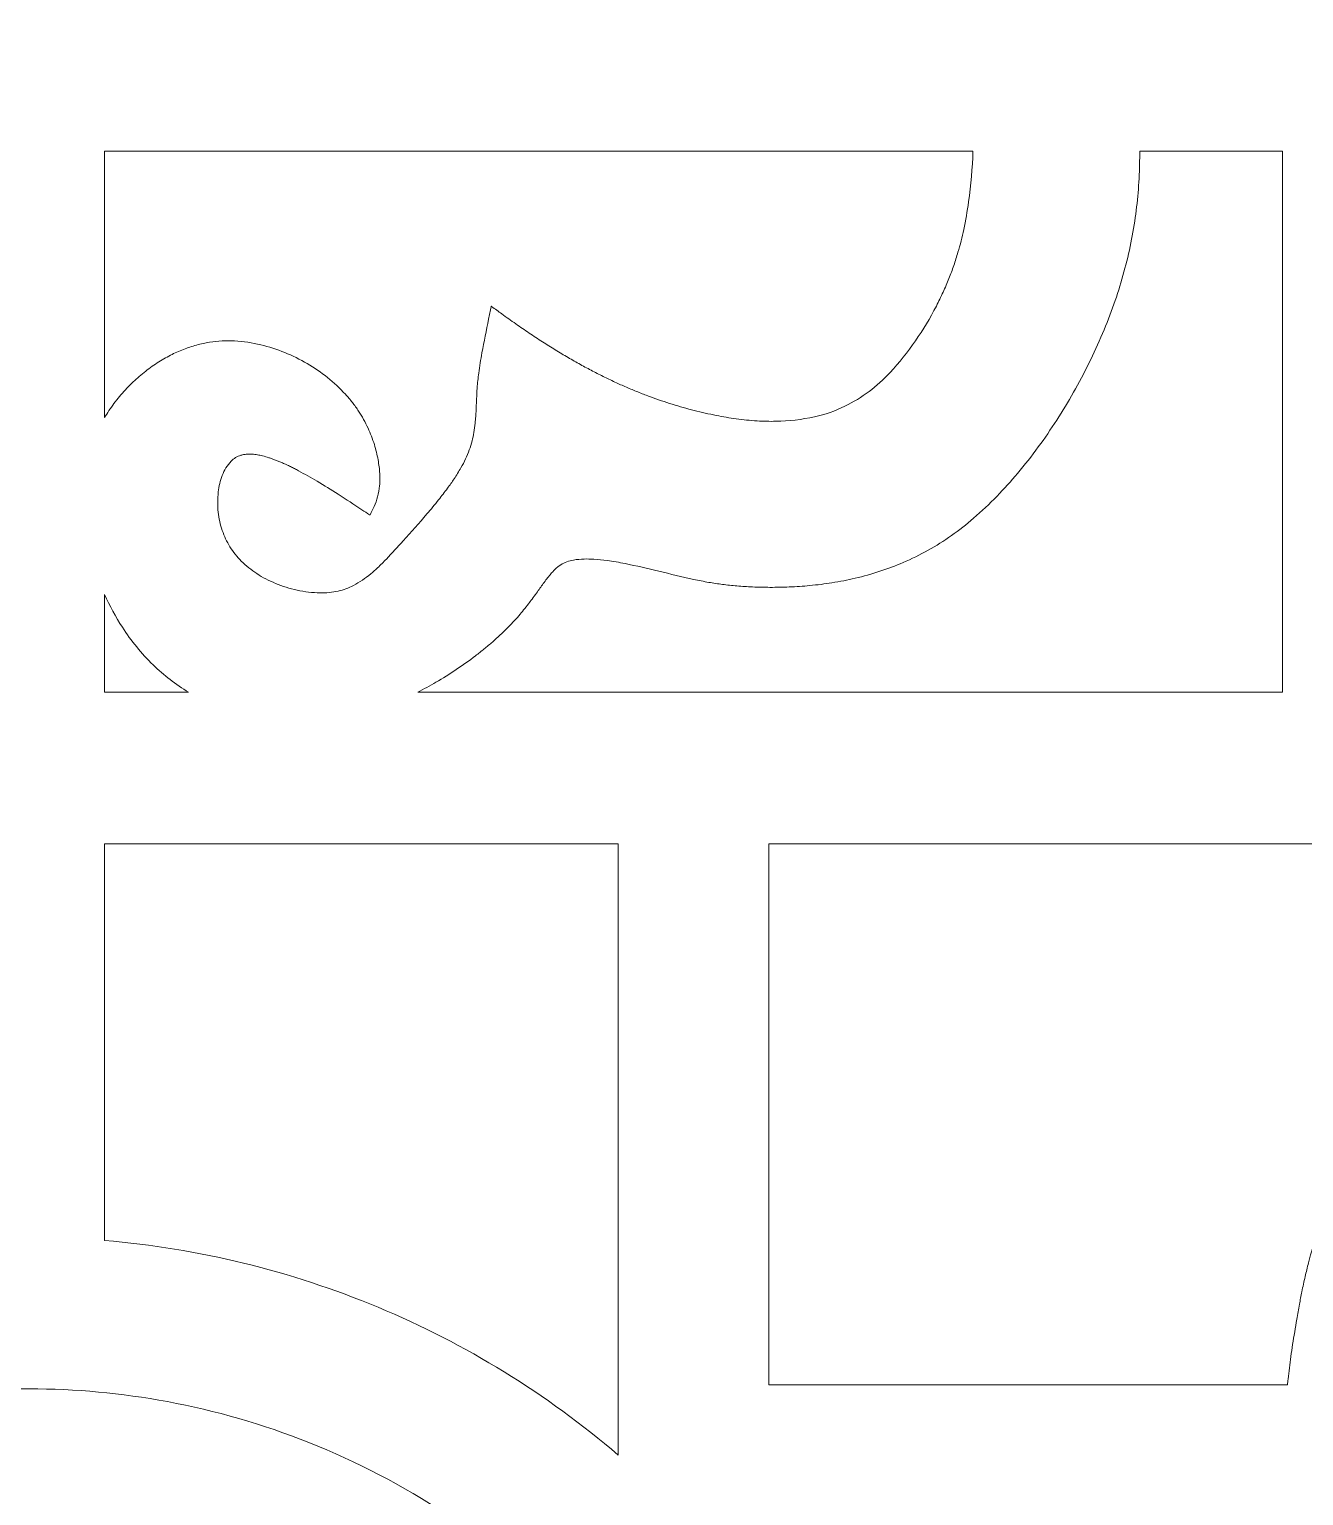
# Model space of a CAD drawing. Header units: centimetres. Extents: x -10 to 9.2, y -12 to 12.7.
# Drawn here: x 4.6 to 7.35, y 6.252 to 9.417 of the extents above; entities that cross this region are included whole.
import ezdxf

# ---------------------------------------------------------------- set-up
doc = ezdxf.new("R2010")
doc.units = ezdxf.units.CM
doc.header["$MEASUREMENT"] = 0
doc.layers.add('layer 1', color=7, linetype='Continuous')

msp = doc.modelspace()

# ---------------------------------------------------------------- linework, layer by layer
at = {"layer": 'layer 1', "color": 242, "lineweight": 9}
for points, knots in [([(9.19904, 12.67695), (9.19904, 4.45748), (9.19904, -3.76202), (9.19904, -11.9815), (9.19904, -11.9815), (6.13291, -11.9815), (3.06675, -11.9815), (0.00061, -11.9815), (0.00061, -11.9815), (0.00061, -3.76202), (0.00061, 4.45748), (0.00061, 12.67695), (0.00061, 12.67695), (3.06675, 12.67695), (6.13291, 12.67695), (9.19904, 12.67695)], [0, 0, 0, 0, 0.2, 0.2, 0.2, 0.2, 0.4, 0.4, 0.4, 0.4, 0.6, 0.6, 0.6, 0.6, 1, 1, 1, 1]), ([(5.26619, 8.41423), (5.25109, 8.42354), (5.23602, 8.43288), (5.22091, 8.44221), (5.22091, 8.44221), (5.20755, 8.44971), (5.19417, 8.45722), (5.18082, 8.46472), (5.18082, 8.46472), (5.17777, 8.4663), (5.17472, 8.46787), (5.17166, 8.46942), (5.17166, 8.46942), (5.1688, 8.47088), (5.16595, 8.47231), (5.16306, 8.47369), (5.16306, 8.47369), (5.16019, 8.4751), (5.15726, 8.47648), (5.15435, 8.47783), (5.15435, 8.47783), (5.15169, 8.47906), (5.14904, 8.48026), (5.14635, 8.48144), (5.14635, 8.48144), (5.14369, 8.48262), (5.14099, 8.48377), (5.13829, 8.48488), (5.13829, 8.48488), (5.13581, 8.48589), (5.13337, 8.48688), (5.13089, 8.48782), (5.13089, 8.48782), (5.12843, 8.48878), (5.12596, 8.48969), (5.12348, 8.49058), (5.12348, 8.49058), (5.12122, 8.49138), (5.11898, 8.49215), (5.11669, 8.49288), (5.11669, 8.49288), (5.11218, 8.49432), (5.10764, 8.49564), (5.10306, 8.49678), (5.10306, 8.49678), (5.09938, 8.49771), (5.09565, 8.49849), (5.0919, 8.49914), (5.0919, 8.49914), (5.08824, 8.49975), (5.08457, 8.50019), (5.08089, 8.50047), (5.08089, 8.50047), (5.0779, 8.50069), (5.07493, 8.50075), (5.07194, 8.50065), (5.07194, 8.50065), (5.06908, 8.50055), (5.06624, 8.50027), (5.06342, 8.4998), (5.06342, 8.4998), (5.06103, 8.49942), (5.05865, 8.49887), (5.05634, 8.49818), (5.05634, 8.49818), (5.04829, 8.49572), (5.04114, 8.49128), (5.03536, 8.48521), (5.03536, 8.48521), (5.02692, 8.47632), (5.02036, 8.46595), (5.01606, 8.45447), (5.01606, 8.45447), (5.01168, 8.44304), (5.0088, 8.43112), (5.00746, 8.41892), (5.00746, 8.41892), (5.00584, 8.40435), (5.00583, 8.3897), (5.00741, 8.37513), (5.00741, 8.37513), (5.00888, 8.36168), (5.0118, 8.34846), (5.01615, 8.33565), (5.01615, 8.33565), (5.02034, 8.32337), (5.02588, 8.31166), (5.03276, 8.30064), (5.03276, 8.30064), (5.03973, 8.28943), (5.04791, 8.27909), (5.05723, 8.26975), (5.05723, 8.26975), (5.06746, 8.25952), (5.07866, 8.25046), (5.09073, 8.24262), (5.09073, 8.24262), (5.10344, 8.23438), (5.11689, 8.22737), (5.13087, 8.22164), (5.13087, 8.22164), (5.14601, 8.21541), (5.16168, 8.21053), (5.17765, 8.20701), (5.17765, 8.20701), (5.19402, 8.20339), (5.21067, 8.20143), (5.22742, 8.20109), (5.22742, 8.20109), (5.24051, 8.20081), (5.25349, 8.20211), (5.26625, 8.20499), (5.26625, 8.20499), (5.27763, 8.20755), (5.28863, 8.2116), (5.29901, 8.21704), (5.29901, 8.21704), (5.31238, 8.22407), (5.32496, 8.23247), (5.33656, 8.24215), (5.33656, 8.24215), (5.34159, 8.24636), (5.34648, 8.2507), (5.35124, 8.2552), (5.35124, 8.2552), (5.35774, 8.26134), (5.3641, 8.26764), (5.37029, 8.27409), (5.37029, 8.27409), (5.38234, 8.28716), (5.39437, 8.30023), (5.40644, 8.31333), (5.40644, 8.31333), (5.42369, 8.33249), (5.44076, 8.35185), (5.45766, 8.37136), (5.45766, 8.37136), (5.46631, 8.38138), (5.47477, 8.39157), (5.48299, 8.40194), (5.48299, 8.40194), (5.48952, 8.41011), (5.49586, 8.41839), (5.50207, 8.42678), (5.50207, 8.42678), (5.50701, 8.43348), (5.51177, 8.44027), (5.51638, 8.44718), (5.51638, 8.44718), (5.52159, 8.45498), (5.52653, 8.46294), (5.53117, 8.47106), (5.53117, 8.47106), (5.53478, 8.47727), (5.5381, 8.48363), (5.54116, 8.49011), (5.54116, 8.49011), (5.5441, 8.49646), (5.5468, 8.50293), (5.54918, 8.50951), (5.54918, 8.50951), (5.55153, 8.5161), (5.55358, 8.52279), (5.5553, 8.52956), (5.5553, 8.52956), (5.55674, 8.5353), (5.558, 8.54111), (5.55901, 8.54696), (5.55901, 8.54696), (5.56016, 8.55373), (5.56111, 8.56052), (5.56183, 8.56735), (5.56183, 8.56735), (5.56233, 8.57207), (5.56274, 8.5768), (5.56303, 8.58153), (5.56303, 8.58153), (5.56354, 8.58931), (5.56394, 8.5971), (5.56427, 8.60488), (5.56427, 8.60488), (5.56465, 8.61451), (5.56506, 8.62409), (5.5655, 8.6337), (5.5655, 8.6337), (5.56565, 8.63687), (5.56586, 8.64), (5.56609, 8.64316), (5.56609, 8.64316), (5.5669, 8.65396), (5.56798, 8.66476), (5.56948, 8.6755), (5.56948, 8.6755), (5.57149, 8.69011), (5.57386, 8.70468), (5.57652, 8.71916), (5.57652, 8.71916), (5.58129, 8.74341), (5.58606, 8.76767), (5.59085, 8.79193), (5.59085, 8.79193), (5.59259, 8.80086), (5.59436, 8.80982), (5.5961, 8.81875), (5.5961, 8.81875), (5.59616, 8.81918), (5.59625, 8.8196), (5.59636, 8.82002), (5.59636, 8.82002), (5.59667, 8.81975), (5.59702, 8.81951), (5.59736, 8.81926), (5.59736, 8.81926), (5.60469, 8.81392), (5.61204, 8.80858), (5.61936, 8.80322), (5.61936, 8.80322), (5.62936, 8.79595), (5.63939, 8.78875), (5.64947, 8.78169), (5.64947, 8.78169), (5.65906, 8.77498), (5.66869, 8.76836), (5.67836, 8.76186), (5.67836, 8.76186), (5.68786, 8.75546), (5.69745, 8.74915), (5.70713, 8.74294), (5.70713, 8.74294), (5.71629, 8.73705), (5.72549, 8.73126), (5.73481, 8.72556), (5.73481, 8.72556), (5.74394, 8.71997), (5.7531, 8.71448), (5.76233, 8.7091), (5.76233, 8.7091), (5.77115, 8.70397), (5.78, 8.69893), (5.78895, 8.694), (5.78895, 8.694), (5.79771, 8.68916), (5.80647, 8.68443), (5.81536, 8.67979), (5.81536, 8.67979), (5.82387, 8.67536), (5.83242, 8.67103), (5.84105, 8.6668), (5.84105, 8.6668), (5.84946, 8.66266), (5.85792, 8.65863), (5.86646, 8.6547), (5.86646, 8.6547), (5.87474, 8.65091), (5.88301, 8.6472), (5.89138, 8.64362), (5.89138, 8.64362), (5.8995, 8.64013), (5.90767, 8.63673), (5.91592, 8.63345), (5.91592, 8.63345), (5.92398, 8.63024), (5.93206, 8.62712), (5.94019, 8.62414), (5.94019, 8.62414), (5.95571, 8.6184), (5.97139, 8.61307), (5.98717, 8.60815), (5.98717, 8.60815), (6.00282, 8.60328), (6.01859, 8.59883), (6.03444, 8.59479), (6.03444, 8.59479), (6.05023, 8.59077), (6.06607, 8.58717), (6.08206, 8.58403), (6.08206, 8.58403), (6.09631, 8.58121), (6.11067, 8.57881), (6.12506, 8.57688), (6.12506, 8.57688), (6.1401, 8.57485), (6.15517, 8.57334), (6.17031, 8.57236), (6.17031, 8.57236), (6.18372, 8.57152), (6.19717, 8.57119), (6.21059, 8.57142), (6.21059, 8.57142), (6.23878, 8.57187), (6.26674, 8.5751), (6.29423, 8.58115), (6.29423, 8.58115), (6.31693, 8.58613), (6.33883, 8.59376), (6.3597, 8.60397), (6.3597, 8.60397), (6.39649, 8.62195), (6.42928, 8.64648), (6.45701, 8.67676), (6.45701, 8.67676), (6.49658, 8.71994), (6.53009, 8.76805), (6.55695, 8.82021), (6.55695, 8.82021), (6.56208, 8.83013), (6.56695, 8.84016), (6.57159, 8.85029), (6.57159, 8.85029), (6.57601, 8.86001), (6.58019, 8.86979), (6.58415, 8.87971), (6.58415, 8.87971), (6.58782, 8.88898), (6.59129, 8.89832), (6.59457, 8.90774), (6.59457, 8.90774), (6.59782, 8.91715), (6.60084, 8.92662), (6.60366, 8.93617), (6.60366, 8.93617), (6.60838, 8.9524), (6.61252, 8.96877), (6.616, 8.98529), (6.616, 8.98529), (6.62013, 9.005), (6.6236, 9.02487), (6.62648, 9.04485), (6.62648, 9.04485), (6.63163, 9.08129), (6.63485, 9.11797), (6.63601, 9.15478), (6.63601, 9.15478), (6.0114, 9.15478), (5.38682, 9.15478), (4.76222, 9.15478), (4.76222, 9.15478), (4.76222, 8.96302), (4.76222, 8.77129), (4.76222, 8.57954), (4.76222, 8.57954), (4.7652, 8.58457), (4.7683, 8.5895), (4.77152, 8.59438), (4.77152, 8.59438), (4.77855, 8.60498), (4.78617, 8.61519), (4.79433, 8.62496), (4.79433, 8.62496), (4.80262, 8.63492), (4.81143, 8.64443), (4.82072, 8.65344), (4.82072, 8.65344), (4.82925, 8.66171), (4.83815, 8.66954), (4.84743, 8.67694), (4.84743, 8.67694), (4.85661, 8.68425), (4.8661, 8.6911), (4.87592, 8.69749), (4.87592, 8.69749), (4.88512, 8.70345), (4.8946, 8.70895), (4.90432, 8.71398), (4.90432, 8.71398), (4.91345, 8.71871), (4.92281, 8.72295), (4.93238, 8.72666), (4.93238, 8.72666), (4.94161, 8.73028), (4.95101, 8.73341), (4.96059, 8.73599), (4.96059, 8.73599), (4.96988, 8.73853), (4.97934, 8.74055), (4.98887, 8.74204), (4.98887, 8.74204), (5.00665, 8.74482), (5.02461, 8.74578), (5.0426, 8.74491), (5.0426, 8.74491), (5.06172, 8.74393), (5.0807, 8.74118), (5.09932, 8.7366), (5.09932, 8.7366), (5.13452, 8.72798), (5.16814, 8.71436), (5.19946, 8.69603), (5.19946, 8.69603), (5.23003, 8.67814), (5.25767, 8.6559), (5.28174, 8.6298), (5.28174, 8.6298), (5.28699, 8.62409), (5.29206, 8.61817), (5.29684, 8.61207), (5.29684, 8.61207), (5.30157, 8.60602), (5.30605, 8.5998), (5.31028, 8.5934), (5.31028, 8.5934), (5.31798, 8.58169), (5.32481, 8.56942), (5.33066, 8.55668), (5.33066, 8.55668), (5.33335, 8.55093), (5.3358, 8.54509), (5.33805, 8.53917), (5.33805, 8.53917), (5.34032, 8.53325), (5.34238, 8.52722), (5.34426, 8.52111), (5.34426, 8.52111), (5.34592, 8.51574), (5.34741, 8.5103), (5.34875, 8.50482), (5.34875, 8.50482), (5.3501, 8.49934), (5.35128, 8.49383), (5.35228, 8.48826), (5.35228, 8.48826), (5.35323, 8.48314), (5.354, 8.47802), (5.35465, 8.47283), (5.35465, 8.47283), (5.35524, 8.46818), (5.35563, 8.46349), (5.35591, 8.45881), (5.35591, 8.45881), (5.35622, 8.45422), (5.35631, 8.4496), (5.35623, 8.44501), (5.35623, 8.44501), (5.35617, 8.44078), (5.356, 8.43656), (5.35561, 8.43235), (5.35561, 8.43235), (5.35488, 8.42431), (5.35347, 8.41635), (5.35139, 8.40855), (5.35139, 8.40855), (5.3495, 8.40137), (5.34691, 8.39441), (5.34369, 8.38774), (5.34369, 8.38774), (5.3408, 8.38176), (5.33793, 8.3758), (5.33504, 8.36983), (5.33504, 8.36983), (5.33492, 8.36955), (5.33476, 8.36927), (5.33462, 8.36899), (5.33462, 8.36899), (5.33437, 8.36917), (5.33411, 8.36933), (5.33386, 8.36951), (5.33386, 8.36951), (5.32834, 8.37314), (5.32281, 8.37679), (5.31731, 8.38043), (5.31731, 8.38043), (5.30027, 8.39169), (5.28323, 8.40296), (5.26619, 8.41423)], [0, 0, 0, 0, 0.008547, 0.008547, 0.008547, 0.008547, 0.017094, 0.017094, 0.017094, 0.017094, 0.025641, 0.025641, 0.025641, 0.025641, 0.034188, 0.034188, 0.034188, 0.034188, 0.042735, 0.042735, 0.042735, 0.042735, 0.0512821, 0.0512821, 0.0512821, 0.0512821, 0.0598291, 0.0598291, 0.0598291, 0.0598291, 0.0683761, 0.0683761, 0.0683761, 0.0683761, 0.0769231, 0.0769231, 0.0769231, 0.0769231, 0.0854701, 0.0854701, 0.0854701, 0.0854701, 0.0940171, 0.0940171, 0.0940171, 0.0940171, 0.1025641, 0.1025641, 0.1025641, 0.1025641, 0.1111111, 0.1111111, 0.1111111, 0.1111111, 0.1196581, 0.1196581, 0.1196581, 0.1196581, 0.1282051, 0.1282051, 0.1282051, 0.1282051, 0.1367521, 0.1367521, 0.1367521, 0.1367521, 0.1452991, 0.1452991, 0.1452991, 0.1452991, 0.1538462, 0.1538462, 0.1538462, 0.1538462, 0.1623932, 0.1623932, 0.1623932, 0.1623932, 0.1709402, 0.1709402, 0.1709402, 0.1709402, 0.1794872, 0.1794872, 0.1794872, 0.1794872, 0.1880342, 0.1880342, 0.1880342, 0.1880342, 0.1965812, 0.1965812, 0.1965812, 0.1965812, 0.2051282, 0.2051282, 0.2051282, 0.2051282, 0.2136752, 0.2136752, 0.2136752, 0.2136752, 0.2222222, 0.2222222, 0.2222222, 0.2222222, 0.2307692, 0.2307692, 0.2307692, 0.2307692, 0.2393162, 0.2393162, 0.2393162, 0.2393162, 0.2478632, 0.2478632, 0.2478632, 0.2478632, 0.2564103, 0.2564103, 0.2564103, 0.2564103, 0.2649573, 0.2649573, 0.2649573, 0.2649573, 0.2735043, 0.2735043, 0.2735043, 0.2735043, 0.2820513, 0.2820513, 0.2820513, 0.2820513, 0.2905983, 0.2905983, 0.2905983, 0.2905983, 0.2991453, 0.2991453, 0.2991453, 0.2991453, 0.3076923, 0.3076923, 0.3076923, 0.3076923, 0.3162393, 0.3162393, 0.3162393, 0.3162393, 0.3247863, 0.3247863, 0.3247863, 0.3247863, 0.3333333, 0.3333333, 0.3333333, 0.3333333, 0.3418803, 0.3418803, 0.3418803, 0.3418803, 0.3504274, 0.3504274, 0.3504274, 0.3504274, 0.3589744, 0.3589744, 0.3589744, 0.3589744, 0.3675214, 0.3675214, 0.3675214, 0.3675214, 0.3760684, 0.3760684, 0.3760684, 0.3760684, 0.3846154, 0.3846154, 0.3846154, 0.3846154, 0.3931624, 0.3931624, 0.3931624, 0.3931624, 0.4017094, 0.4017094, 0.4017094, 0.4017094, 0.4102564, 0.4102564, 0.4102564, 0.4102564, 0.4188034, 0.4188034, 0.4188034, 0.4188034, 0.4273504, 0.4273504, 0.4273504, 0.4273504, 0.4358974, 0.4358974, 0.4358974, 0.4358974, 0.4444444, 0.4444444, 0.4444444, 0.4444444, 0.4529915, 0.4529915, 0.4529915, 0.4529915, 0.4615385, 0.4615385, 0.4615385, 0.4615385, 0.4700855, 0.4700855, 0.4700855, 0.4700855, 0.4786325, 0.4786325, 0.4786325, 0.4786325, 0.4871795, 0.4871795, 0.4871795, 0.4871795, 0.4957265, 0.4957265, 0.4957265, 0.4957265, 0.5042735, 0.5042735, 0.5042735, 0.5042735, 0.5128205, 0.5128205, 0.5128205, 0.5128205, 0.5213675, 0.5213675, 0.5213675, 0.5213675, 0.5299145, 0.5299145, 0.5299145, 0.5299145, 0.5384615, 0.5384615, 0.5384615, 0.5384615, 0.5470085, 0.5470085, 0.5470085, 0.5470085, 0.5555556, 0.5555556, 0.5555556, 0.5555556, 0.5641026, 0.5641026, 0.5641026, 0.5641026, 0.5726496, 0.5726496, 0.5726496, 0.5726496, 0.5811966, 0.5811966, 0.5811966, 0.5811966, 0.5897436, 0.5897436, 0.5897436, 0.5897436, 0.5982906, 0.5982906, 0.5982906, 0.5982906, 0.6068376, 0.6068376, 0.6068376, 0.6068376, 0.6153846, 0.6153846, 0.6153846, 0.6153846, 0.6239316, 0.6239316, 0.6239316, 0.6239316, 0.6324786, 0.6324786, 0.6324786, 0.6324786, 0.6410256, 0.6410256, 0.6410256, 0.6410256, 0.6495726, 0.6495726, 0.6495726, 0.6495726, 0.6581197, 0.6581197, 0.6581197, 0.6581197, 0.6666667, 0.6666667, 0.6666667, 0.6666667, 0.6752137, 0.6752137, 0.6752137, 0.6752137, 0.6837607, 0.6837607, 0.6837607, 0.6837607, 0.6923077, 0.6923077, 0.6923077, 0.6923077, 0.7008547, 0.7008547, 0.7008547, 0.7008547, 0.7094017, 0.7094017, 0.7094017, 0.7094017, 0.7179487, 0.7179487, 0.7179487, 0.7179487, 0.7264957, 0.7264957, 0.7264957, 0.7264957, 0.7350427, 0.7350427, 0.7350427, 0.7350427, 0.7435897, 0.7435897, 0.7435897, 0.7435897, 0.7521368, 0.7521368, 0.7521368, 0.7521368, 0.7606838, 0.7606838, 0.7606838, 0.7606838, 0.7692308, 0.7692308, 0.7692308, 0.7692308, 0.7777778, 0.7777778, 0.7777778, 0.7777778, 0.7863248, 0.7863248, 0.7863248, 0.7863248, 0.7948718, 0.7948718, 0.7948718, 0.7948718, 0.8034188, 0.8034188, 0.8034188, 0.8034188, 0.8119658, 0.8119658, 0.8119658, 0.8119658, 0.8205128, 0.8205128, 0.8205128, 0.8205128, 0.8290598, 0.8290598, 0.8290598, 0.8290598, 0.8376068, 0.8376068, 0.8376068, 0.8376068, 0.8461538, 0.8461538, 0.8461538, 0.8461538, 0.8547009, 0.8547009, 0.8547009, 0.8547009, 0.8632479, 0.8632479, 0.8632479, 0.8632479, 0.8717949, 0.8717949, 0.8717949, 0.8717949, 0.8803419, 0.8803419, 0.8803419, 0.8803419, 0.8888889, 0.8888889, 0.8888889, 0.8888889, 0.8974359, 0.8974359, 0.8974359, 0.8974359, 0.9059829, 0.9059829, 0.9059829, 0.9059829, 0.9145299, 0.9145299, 0.9145299, 0.9145299, 0.9230769, 0.9230769, 0.9230769, 0.9230769, 0.9316239, 0.9316239, 0.9316239, 0.9316239, 0.9401709, 0.9401709, 0.9401709, 0.9401709, 0.9487179, 0.9487179, 0.9487179, 0.9487179, 0.957265, 0.957265, 0.957265, 0.957265, 0.965812, 0.965812, 0.965812, 0.965812, 0.974359, 0.974359, 0.974359, 0.974359, 0.982906, 0.982906, 0.982906, 0.982906, 1, 1, 1, 1]), ([(5.43776, 7.98667), (6.05972, 7.98667), (6.68163, 7.98667), (7.30355, 7.98667), (7.30355, 7.98667), (7.30355, 8.37604), (7.30355, 8.76541), (7.30355, 9.15478), (7.30355, 9.15478), (7.20096, 9.15478), (7.09834, 9.15478), (6.99572, 9.15478), (6.99572, 9.15478), (6.99573, 9.14793), (6.99573, 9.14106), (6.99563, 9.13421), (6.99563, 9.13421), (6.99515, 9.09302), (6.992, 9.05194), (6.98616, 9.01115), (6.98616, 9.01115), (6.98318, 8.99019), (6.97949, 8.96935), (6.97509, 8.94866), (6.97509, 8.94866), (6.97065, 8.92762), (6.9655, 8.90678), (6.95967, 8.8861), (6.95967, 8.8861), (6.95379, 8.86532), (6.94733, 8.84475), (6.94011, 8.82442), (6.94011, 8.82442), (6.93258, 8.80302), (6.92438, 8.78187), (6.91556, 8.76097), (6.91556, 8.76097), (6.89717, 8.71748), (6.87631, 8.67515), (6.8531, 8.63407), (6.8531, 8.63407), (6.82998, 8.59328), (6.80457, 8.55389), (6.77689, 8.51608), (6.77689, 8.51608), (6.76266, 8.49657), (6.74774, 8.47752), (6.73222, 8.45901), (6.73222, 8.45901), (6.71802, 8.4421), (6.70321, 8.42569), (6.68784, 8.40987), (6.68784, 8.40987), (6.67167, 8.39322), (6.65481, 8.37728), (6.63728, 8.36212), (6.63728, 8.36212), (6.62194, 8.34882), (6.60598, 8.33633), (6.58939, 8.32465), (6.58939, 8.32465), (6.57322, 8.31327), (6.55647, 8.30273), (6.53921, 8.29312), (6.53921, 8.29312), (6.52171, 8.28333), (6.50369, 8.27448), (6.48528, 8.2666), (6.48528, 8.2666), (6.4689, 8.25956), (6.45222, 8.25326), (6.43526, 8.24772), (6.43526, 8.24772), (6.41759, 8.24194), (6.3997, 8.23693), (6.38162, 8.23267), (6.38162, 8.23267), (6.37346, 8.23075), (6.36529, 8.22898), (6.35709, 8.22739), (6.35709, 8.22739), (6.34866, 8.22572), (6.34018, 8.22424), (6.33172, 8.22288), (6.33172, 8.22288), (6.32389, 8.22164), (6.31609, 8.22052), (6.30827, 8.21952), (6.30827, 8.21952), (6.30017, 8.21851), (6.29209, 8.21761), (6.284, 8.21683), (6.284, 8.21683), (6.27669, 8.21613), (6.26934, 8.21555), (6.262, 8.21504), (6.262, 8.21504), (6.25441, 8.21452), (6.2468, 8.21412), (6.23919, 8.21382), (6.23919, 8.21382), (6.23247, 8.21354), (6.22576, 8.21333), (6.21901, 8.21322), (6.21901, 8.21322), (6.21199, 8.21307), (6.20496, 8.21302), (6.19793, 8.21303), (6.19793, 8.21303), (6.19152, 8.21305), (6.18512, 8.21313), (6.1787, 8.21327), (6.1787, 8.21327), (6.17266, 8.2134), (6.16661, 8.2136), (6.16055, 8.21385), (6.16055, 8.21385), (6.15478, 8.21412), (6.14901, 8.21442), (6.14321, 8.2148), (6.14321, 8.2148), (6.13764, 8.21515), (6.13211, 8.21558), (6.12657, 8.21606), (6.12657, 8.21606), (6.12127, 8.21649), (6.11603, 8.21702), (6.11078, 8.21757), (6.11078, 8.21757), (6.10558, 8.21813), (6.10041, 8.21875), (6.09526, 8.21942), (6.09526, 8.21942), (6.09045, 8.22004), (6.08562, 8.22073), (6.08079, 8.22145), (6.08079, 8.22145), (6.07589, 8.22217), (6.07099, 8.22298), (6.06607, 8.22381), (6.06607, 8.22381), (6.0551, 8.22568), (6.04417, 8.22784), (6.03332, 8.23027), (6.03332, 8.23027), (6.00821, 8.23588), (5.98319, 8.24173), (5.95822, 8.24788), (5.95822, 8.24788), (5.934, 8.25383), (5.90971, 8.25931), (5.8853, 8.26434), (5.8853, 8.26434), (5.8725, 8.26698), (5.85959, 8.26916), (5.84658, 8.27088), (5.84658, 8.27088), (5.83711, 8.27215), (5.82756, 8.2731), (5.81798, 8.27371), (5.81798, 8.27371), (5.81096, 8.27417), (5.80393, 8.27431), (5.7969, 8.27413), (5.7969, 8.27413), (5.78922, 8.27393), (5.78158, 8.2732), (5.77401, 8.27195), (5.77401, 8.27195), (5.76899, 8.27112), (5.76406, 8.26982), (5.75931, 8.26807), (5.75931, 8.26807), (5.75493, 8.26647), (5.75076, 8.26438), (5.74684, 8.26187), (5.74684, 8.26187), (5.74217, 8.25886), (5.73786, 8.25541), (5.73385, 8.25159), (5.73385, 8.25159), (5.73199, 8.2498), (5.73021, 8.24792), (5.72849, 8.24601), (5.72849, 8.24601), (5.72617, 8.24347), (5.72396, 8.24087), (5.72179, 8.23821), (5.72179, 8.23821), (5.72001, 8.23604), (5.71829, 8.23386), (5.71663, 8.23164), (5.71663, 8.23164), (5.71401, 8.22818), (5.71142, 8.22472), (5.70887, 8.22121), (5.70887, 8.22121), (5.70401, 8.2144), (5.69914, 8.20761), (5.69428, 8.20081), (5.69428, 8.20081), (5.69108, 8.19639), (5.68786, 8.19202), (5.68464, 8.18765), (5.68464, 8.18765), (5.68211, 8.18425), (5.67953, 8.18086), (5.67694, 8.17749), (5.67694, 8.17749), (5.67347, 8.17299), (5.6699, 8.16854), (5.66632, 8.16413), (5.66632, 8.16413), (5.66292, 8.15994), (5.6595, 8.15585), (5.65594, 8.15179), (5.65594, 8.15179), (5.6518, 8.14702), (5.64762, 8.14232), (5.6433, 8.13772), (5.6433, 8.13772), (5.63902, 8.1331), (5.6346, 8.12855), (5.63017, 8.12407), (5.63017, 8.12407), (5.62533, 8.11924), (5.62042, 8.11446), (5.61539, 8.10981), (5.61539, 8.10981), (5.60999, 8.10475), (5.60446, 8.09981), (5.59893, 8.09495), (5.59893, 8.09495), (5.59314, 8.08992), (5.58733, 8.08497), (5.58136, 8.08014), (5.58136, 8.08014), (5.57518, 8.07508), (5.56895, 8.07013), (5.56259, 8.06529), (5.56259, 8.06529), (5.54902, 8.05486), (5.53512, 8.04488), (5.52091, 8.03536), (5.52091, 8.03536), (5.50662, 8.02579), (5.49206, 8.01671), (5.47722, 8.00806), (5.47722, 8.00806), (5.46429, 8.00053), (5.45114, 7.99339), (5.43776, 7.98667)], [0, 0, 0, 0, 0.015625, 0.015625, 0.015625, 0.015625, 0.03125, 0.03125, 0.03125, 0.03125, 0.046875, 0.046875, 0.046875, 0.046875, 0.0625, 0.0625, 0.0625, 0.0625, 0.078125, 0.078125, 0.078125, 0.078125, 0.09375, 0.09375, 0.09375, 0.09375, 0.109375, 0.109375, 0.109375, 0.109375, 0.125, 0.125, 0.125, 0.125, 0.140625, 0.140625, 0.140625, 0.140625, 0.15625, 0.15625, 0.15625, 0.15625, 0.171875, 0.171875, 0.171875, 0.171875, 0.1875, 0.1875, 0.1875, 0.1875, 0.203125, 0.203125, 0.203125, 0.203125, 0.21875, 0.21875, 0.21875, 0.21875, 0.234375, 0.234375, 0.234375, 0.234375, 0.25, 0.25, 0.25, 0.25, 0.265625, 0.265625, 0.265625, 0.265625, 0.28125, 0.28125, 0.28125, 0.28125, 0.296875, 0.296875, 0.296875, 0.296875, 0.3125, 0.3125, 0.3125, 0.3125, 0.328125, 0.328125, 0.328125, 0.328125, 0.34375, 0.34375, 0.34375, 0.34375, 0.359375, 0.359375, 0.359375, 0.359375, 0.375, 0.375, 0.375, 0.375, 0.390625, 0.390625, 0.390625, 0.390625, 0.40625, 0.40625, 0.40625, 0.40625, 0.421875, 0.421875, 0.421875, 0.421875, 0.4375, 0.4375, 0.4375, 0.4375, 0.453125, 0.453125, 0.453125, 0.453125, 0.46875, 0.46875, 0.46875, 0.46875, 0.484375, 0.484375, 0.484375, 0.484375, 0.5, 0.5, 0.5, 0.5, 0.515625, 0.515625, 0.515625, 0.515625, 0.53125, 0.53125, 0.53125, 0.53125, 0.546875, 0.546875, 0.546875, 0.546875, 0.5625, 0.5625, 0.5625, 0.5625, 0.578125, 0.578125, 0.578125, 0.578125, 0.59375, 0.59375, 0.59375, 0.59375, 0.609375, 0.609375, 0.609375, 0.609375, 0.625, 0.625, 0.625, 0.625, 0.640625, 0.640625, 0.640625, 0.640625, 0.65625, 0.65625, 0.65625, 0.65625, 0.671875, 0.671875, 0.671875, 0.671875, 0.6875, 0.6875, 0.6875, 0.6875, 0.703125, 0.703125, 0.703125, 0.703125, 0.71875, 0.71875, 0.71875, 0.71875, 0.734375, 0.734375, 0.734375, 0.734375, 0.75, 0.75, 0.75, 0.75, 0.765625, 0.765625, 0.765625, 0.765625, 0.78125, 0.78125, 0.78125, 0.78125, 0.796875, 0.796875, 0.796875, 0.796875, 0.8125, 0.8125, 0.8125, 0.8125, 0.828125, 0.828125, 0.828125, 0.828125, 0.84375, 0.84375, 0.84375, 0.84375, 0.859375, 0.859375, 0.859375, 0.859375, 0.875, 0.875, 0.875, 0.875, 0.890625, 0.890625, 0.890625, 0.890625, 0.90625, 0.90625, 0.90625, 0.90625, 0.921875, 0.921875, 0.921875, 0.921875, 0.9375, 0.9375, 0.9375, 0.9375, 0.953125, 0.953125, 0.953125, 0.953125, 0.96875, 0.96875, 0.96875, 0.96875, 1, 1, 1, 1]), ([(6.19529, 6.49158), (6.56837, 6.49158), (6.94149, 6.49158), (7.31455, 6.49158), (7.31455, 6.49158), (7.31501, 6.49574), (7.31546, 6.49991), (7.3159, 6.50408), (7.3159, 6.50408), (7.31682, 6.51211), (7.31779, 6.52011), (7.31876, 6.52812), (7.31876, 6.52812), (7.31982, 6.53636), (7.32086, 6.54459), (7.32202, 6.55282), (7.32202, 6.55282), (7.32319, 6.56148), (7.32445, 6.57013), (7.32573, 6.57875), (7.32573, 6.57875), (7.3287, 6.59692), (7.33163, 6.61507), (7.33455, 6.63323), (7.33455, 6.63323), (7.33643, 6.64401), (7.33837, 6.65475), (7.34037, 6.66548), (7.34037, 6.66548), (7.34207, 6.67451), (7.34382, 6.68354), (7.34567, 6.69254), (7.34567, 6.69254), (7.34794, 6.7035), (7.35029, 6.71445), (7.3528, 6.72537), (7.3528, 6.72537), (7.35503, 6.73522), (7.35742, 6.74502), (7.3599, 6.75481), (7.3599, 6.75481), (7.36586, 6.77819), (7.37261, 6.80138), (7.38023, 6.8243), (7.38023, 6.8243), (7.38666, 6.84374), (7.3939, 6.86292), (7.40192, 6.88173), (7.40192, 6.88173), (7.42092, 6.92631), (7.44478, 6.96843), (7.47327, 7.00756), (7.47327, 7.00756), (7.49838, 7.0421), (7.52774, 7.07308), (7.56084, 7.09998), (7.56084, 7.09998), (7.59303, 7.12615), (7.62801, 7.14836), (7.66535, 7.16629), (7.66535, 7.16629), (7.70991, 7.1877), (7.75635, 7.20469), (7.80418, 7.21705), (7.80418, 7.21705), (7.82749, 7.2231), (7.85112, 7.22769), (7.87497, 7.23081), (7.87497, 7.23081), (7.89345, 7.23323), (7.91203, 7.23413), (7.93064, 7.23354), (7.93064, 7.23354), (7.94177, 7.23317), (7.95288, 7.23223), (7.96393, 7.23071), (7.96393, 7.23071), (7.97496, 7.22922), (7.98584, 7.22715), (7.99666, 7.22451), (7.99666, 7.22451), (8.00369, 7.2228), (8.01065, 7.22086), (8.01752, 7.21869), (8.01752, 7.21869), (8.0154, 7.22564), (8.01347, 7.23265), (8.01177, 7.23971), (8.01177, 7.23971), (8.00915, 7.25059), (8.00708, 7.26159), (8.00558, 7.27267), (8.00558, 7.27267), (8.0041, 7.28379), (8.00318, 7.29498), (8.0028, 7.30617), (8.0028, 7.30617), (8.00218, 7.32491), (8.0031, 7.34364), (8.0055, 7.36221), (8.0055, 7.36221), (8.00861, 7.38624), (8.01318, 7.41004), (8.01915, 7.43351), (8.01915, 7.43351), (8.03146, 7.48165), (8.04833, 7.52837), (8.06958, 7.57324), (8.06958, 7.57324), (8.0874, 7.61083), (8.10947, 7.64609), (8.13542, 7.6785), (8.13542, 7.6785), (8.16219, 7.71182), (8.19296, 7.74137), (8.22728, 7.76667), (8.22728, 7.76667), (8.26611, 7.79531), (8.30796, 7.81935), (8.35222, 7.83847), (8.35222, 7.83847), (8.37094, 7.84655), (8.38998, 7.85384), (8.4093, 7.86033), (8.4093, 7.86033), (8.43206, 7.86796), (8.45507, 7.87478), (8.47831, 7.88079), (8.47831, 7.88079), (8.48803, 7.8833), (8.49776, 7.88569), (8.50754, 7.88794), (8.50754, 7.88794), (8.5184, 7.89045), (8.52928, 7.89284), (8.54016, 7.89509), (8.54016, 7.89509), (8.5491, 7.89697), (8.55805, 7.89873), (8.56703, 7.90043), (8.56703, 7.90043), (8.57763, 7.90246), (8.58825, 7.9044), (8.59887, 7.90625), (8.59887, 7.90625), (8.61691, 7.90922), (8.63493, 7.91217), (8.65298, 7.91514), (8.65298, 7.91514), (8.66164, 7.91645), (8.6703, 7.91771), (8.67897, 7.91893), (8.67897, 7.91893), (8.68711, 7.92007), (8.69531, 7.92116), (8.70351, 7.92219), (8.70351, 7.92219), (8.71142, 7.92319), (8.71937, 7.92417), (8.72736, 7.92504), (8.72736, 7.92504), (8.73044, 7.92541), (8.73352, 7.92575), (8.73661, 7.92609), (8.73661, 7.92609), (8.73661, 8.33565), (8.73661, 8.74522), (8.73661, 9.15478), (8.73661, 9.15478), (8.36719, 9.15478), (7.99778, 9.15478), (7.62833, 9.15478), (7.62833, 9.15478), (7.62833, 8.75929), (7.62833, 8.36382), (7.62833, 7.96834), (7.62833, 7.96834), (7.62833, 7.89035), (7.62833, 7.8124), (7.62833, 7.73443), (7.62833, 7.73443), (7.62833, 7.71561), (7.62833, 7.69681), (7.62833, 7.67802), (7.62833, 7.67802), (7.62833, 7.67217), (7.62833, 7.66635), (7.62833, 7.66051), (7.62833, 7.66051), (7.62833, 7.66023), (7.62833, 7.65996), (7.62833, 7.65969), (7.62833, 7.65969), (7.62806, 7.65969), (7.62779, 7.65969), (7.62751, 7.65969), (7.62751, 7.65969), (7.62173, 7.65969), (7.61593, 7.65969), (7.61014, 7.65969), (7.61014, 7.65969), (7.13851, 7.65969), (6.66688, 7.65969), (6.19529, 7.65969), (6.19529, 7.65969), (6.19529, 7.27032), (6.19529, 6.88095), (6.19529, 6.49158)], [0, 0, 0, 0, 0.0188679, 0.0188679, 0.0188679, 0.0188679, 0.0377358, 0.0377358, 0.0377358, 0.0377358, 0.0566038, 0.0566038, 0.0566038, 0.0566038, 0.0754717, 0.0754717, 0.0754717, 0.0754717, 0.0943396, 0.0943396, 0.0943396, 0.0943396, 0.1132075, 0.1132075, 0.1132075, 0.1132075, 0.1320755, 0.1320755, 0.1320755, 0.1320755, 0.1509434, 0.1509434, 0.1509434, 0.1509434, 0.1698113, 0.1698113, 0.1698113, 0.1698113, 0.1886792, 0.1886792, 0.1886792, 0.1886792, 0.2075472, 0.2075472, 0.2075472, 0.2075472, 0.2264151, 0.2264151, 0.2264151, 0.2264151, 0.245283, 0.245283, 0.245283, 0.245283, 0.2641509, 0.2641509, 0.2641509, 0.2641509, 0.2830189, 0.2830189, 0.2830189, 0.2830189, 0.3018868, 0.3018868, 0.3018868, 0.3018868, 0.3207547, 0.3207547, 0.3207547, 0.3207547, 0.3396226, 0.3396226, 0.3396226, 0.3396226, 0.3584906, 0.3584906, 0.3584906, 0.3584906, 0.3773585, 0.3773585, 0.3773585, 0.3773585, 0.3962264, 0.3962264, 0.3962264, 0.3962264, 0.4150943, 0.4150943, 0.4150943, 0.4150943, 0.4339623, 0.4339623, 0.4339623, 0.4339623, 0.4528302, 0.4528302, 0.4528302, 0.4528302, 0.4716981, 0.4716981, 0.4716981, 0.4716981, 0.490566, 0.490566, 0.490566, 0.490566, 0.509434, 0.509434, 0.509434, 0.509434, 0.5283019, 0.5283019, 0.5283019, 0.5283019, 0.5471698, 0.5471698, 0.5471698, 0.5471698, 0.5660377, 0.5660377, 0.5660377, 0.5660377, 0.5849057, 0.5849057, 0.5849057, 0.5849057, 0.6037736, 0.6037736, 0.6037736, 0.6037736, 0.6226415, 0.6226415, 0.6226415, 0.6226415, 0.6415094, 0.6415094, 0.6415094, 0.6415094, 0.6603774, 0.6603774, 0.6603774, 0.6603774, 0.6792453, 0.6792453, 0.6792453, 0.6792453, 0.6981132, 0.6981132, 0.6981132, 0.6981132, 0.7169811, 0.7169811, 0.7169811, 0.7169811, 0.7358491, 0.7358491, 0.7358491, 0.7358491, 0.754717, 0.754717, 0.754717, 0.754717, 0.7735849, 0.7735849, 0.7735849, 0.7735849, 0.7924528, 0.7924528, 0.7924528, 0.7924528, 0.8113208, 0.8113208, 0.8113208, 0.8113208, 0.8301887, 0.8301887, 0.8301887, 0.8301887, 0.8490566, 0.8490566, 0.8490566, 0.8490566, 0.8679245, 0.8679245, 0.8679245, 0.8679245, 0.8867925, 0.8867925, 0.8867925, 0.8867925, 0.9056604, 0.9056604, 0.9056604, 0.9056604, 0.9245283, 0.9245283, 0.9245283, 0.9245283, 0.9433962, 0.9433962, 0.9433962, 0.9433962, 0.9622642, 0.9622642, 0.9622642, 0.9622642, 1, 1, 1, 1]), ([(4.76222, 8.19766), (4.76222, 8.12733), (4.76222, 8.05699), (4.76222, 7.98667), (4.76222, 7.98667), (4.82257, 7.98667), (4.88289, 7.98667), (4.94324, 7.98667), (4.94324, 7.98667), (4.9157, 8.00345), (4.89018, 8.02321), (4.86695, 8.04567), (4.86695, 8.04567), (4.8418, 8.07006), (4.81959, 8.09722), (4.80067, 8.12677), (4.80067, 8.12677), (4.78614, 8.14946), (4.77331, 8.17313), (4.76222, 8.19766)], [0, 0, 0, 0, 0.1666667, 0.1666667, 0.1666667, 0.1666667, 0.3333333, 0.3333333, 0.3333333, 0.3333333, 0.5, 0.5, 0.5, 0.5, 0.6666667, 0.6666667, 0.6666667, 0.6666667, 1, 1, 1, 1]), ([(4.76222, 7.65969), (4.76222, 7.37416), (4.76222, 7.08865), (4.76222, 6.80313), (4.76222, 6.80313), (4.96471, 6.78621), (5.16311, 6.73802), (5.35234, 6.65898), (5.35234, 6.65898), (5.54161, 6.57993), (5.71558, 6.4726), (5.8705, 6.34019), (5.8705, 6.34019), (5.8705, 6.38455), (5.8705, 6.42888), (5.8705, 6.47325), (5.8705, 6.47325), (5.8705, 6.86874), (5.8705, 7.26422), (5.8705, 7.65969), (5.8705, 7.65969), (5.5011, 7.65969), (5.13164, 7.65969), (4.76222, 7.65969)], [0, 0, 0, 0, 0.1428571, 0.1428571, 0.1428571, 0.1428571, 0.2857143, 0.2857143, 0.2857143, 0.2857143, 0.4285714, 0.4285714, 0.4285714, 0.4285714, 0.5714286, 0.5714286, 0.5714286, 0.5714286, 0.7142857, 0.7142857, 0.7142857, 0.7142857, 1, 1, 1, 1]), ([(4.59983, 3.18307), (4.69882, 3.18307), (4.79851, 3.19207), (4.89805, 3.21061), (4.89805, 3.21061), (5.00151, 3.22989), (5.10358, 3.25926), (5.20311, 3.29893), (5.20311, 3.29893), (5.41051, 3.38159), (5.59869, 3.50524), (5.75867, 3.66634), (5.75867, 3.66634), (5.83866, 3.74687), (5.90983, 3.83514), (5.97153, 3.93015), (5.97153, 3.93015), (6.03236, 4.02382), (6.08311, 4.1227), (6.1236, 4.22568), (6.1236, 4.22568), (6.163, 4.32584), (6.19217, 4.42859), (6.21133, 4.53278), (6.21133, 4.53278), (6.22972, 4.63296), (6.23868, 4.73334), (6.23868, 4.83299), (6.23868, 4.83299), (6.23868, 4.93265), (6.22972, 5.03304), (6.21133, 5.13323), (6.21133, 5.13323), (6.19217, 5.23741), (6.163, 5.34015), (6.1236, 5.44035), (6.1236, 5.44035), (6.08311, 5.5433), (6.03236, 5.64221), (5.97153, 5.73586), (5.97153, 5.73586), (5.90983, 5.83086), (5.83866, 5.91913), (5.75867, 5.99968), (5.75867, 5.99968), (5.59869, 6.16076), (5.41051, 6.28441), (5.20311, 6.36709), (5.20311, 6.36709), (5.10358, 6.40675), (5.00151, 6.4361), (4.89805, 6.4554), (4.89805, 6.4554), (4.79851, 6.47393), (4.69882, 6.48293), (4.59983, 6.48293), (4.59983, 6.48293), (4.50085, 6.48293), (4.40114, 6.47393), (4.3016, 6.4554), (4.3016, 6.4554), (4.19814, 6.4361), (4.09607, 6.40675), (3.99659, 6.36709), (3.99659, 6.36709), (3.78917, 6.28441), (3.60101, 6.16076), (3.44098, 5.99968), (3.44098, 5.99968), (3.36099, 5.91913), (3.28982, 5.83086), (3.22815, 5.73586), (3.22815, 5.73586), (3.16731, 5.64221), (3.11654, 5.5433), (3.07605, 5.44035), (3.07605, 5.44035), (3.03666, 5.34015), (3.00752, 5.23741), (2.98834, 5.13323), (2.98834, 5.13323), (2.96993, 5.03304), (2.96097, 4.93265), (2.96097, 4.83299), (2.96097, 4.83299), (2.96097, 4.73334), (2.96993, 4.63296), (2.98834, 4.53278), (2.98834, 4.53278), (3.00752, 4.42859), (3.03666, 4.32584), (3.07605, 4.22568), (3.07605, 4.22568), (3.11654, 4.1227), (3.16731, 4.02382), (3.22815, 3.93015), (3.22815, 3.93015), (3.28982, 3.83514), (3.36099, 3.74687), (3.44098, 3.66634), (3.44098, 3.66634), (3.60101, 3.50524), (3.78917, 3.38159), (3.99659, 3.29893), (3.99659, 3.29893), (4.09607, 3.25926), (4.19814, 3.22989), (4.3016, 3.21061), (4.3016, 3.21061), (4.40114, 3.19207), (4.50085, 3.18307), (4.59983, 3.18307)], [0, 0, 0, 0, 0.0344828, 0.0344828, 0.0344828, 0.0344828, 0.0689655, 0.0689655, 0.0689655, 0.0689655, 0.1034483, 0.1034483, 0.1034483, 0.1034483, 0.137931, 0.137931, 0.137931, 0.137931, 0.1724138, 0.1724138, 0.1724138, 0.1724138, 0.2068966, 0.2068966, 0.2068966, 0.2068966, 0.2413793, 0.2413793, 0.2413793, 0.2413793, 0.2758621, 0.2758621, 0.2758621, 0.2758621, 0.3103448, 0.3103448, 0.3103448, 0.3103448, 0.3448276, 0.3448276, 0.3448276, 0.3448276, 0.3793103, 0.3793103, 0.3793103, 0.3793103, 0.4137931, 0.4137931, 0.4137931, 0.4137931, 0.4482759, 0.4482759, 0.4482759, 0.4482759, 0.4827586, 0.4827586, 0.4827586, 0.4827586, 0.5172414, 0.5172414, 0.5172414, 0.5172414, 0.5517241, 0.5517241, 0.5517241, 0.5517241, 0.5862069, 0.5862069, 0.5862069, 0.5862069, 0.6206897, 0.6206897, 0.6206897, 0.6206897, 0.6551724, 0.6551724, 0.6551724, 0.6551724, 0.6896552, 0.6896552, 0.6896552, 0.6896552, 0.7241379, 0.7241379, 0.7241379, 0.7241379, 0.7586207, 0.7586207, 0.7586207, 0.7586207, 0.7931034, 0.7931034, 0.7931034, 0.7931034, 0.8275862, 0.8275862, 0.8275862, 0.8275862, 0.862069, 0.862069, 0.862069, 0.862069, 0.8965517, 0.8965517, 0.8965517, 0.8965517, 0.9310345, 0.9310345, 0.9310345, 0.9310345, 1, 1, 1, 1])]:
    msp.add_open_spline(points, degree=3, knots=knots, dxfattribs=at)

doc.saveas('drawing.dxf')
